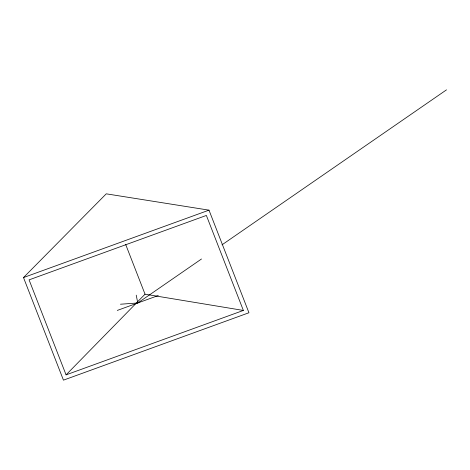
<?xml version="1.0" encoding="UTF-8"?>
<svg xmlns="http://www.w3.org/2000/svg" width="470" height="470" viewBox="0 0 470 470"><rect width="100%" height="100%" fill="white"/><g stroke="black" fill="none" stroke-linecap="round" stroke-linejoin="round"><path stroke-width="0.7" d="M66.07 374.86L145.036 294.191L243.366 310.441L206.377 215.442L29.081 279.867L66.07 374.86L243.366 310.441M23.5 277.558L106.255 193.828L208.997 210.155L248.947 312.75L63.45 380.154L23.5 277.558L208.997 210.155M120.473 304.219L137.786 302.974L201.501 258.988M222.016 244.823L446.5 89.846M117.283 310.423L158.29 295.524M125.608 244.3L145.036 294.191M136.224 295.154L137.786 302.974"/></g></svg>
